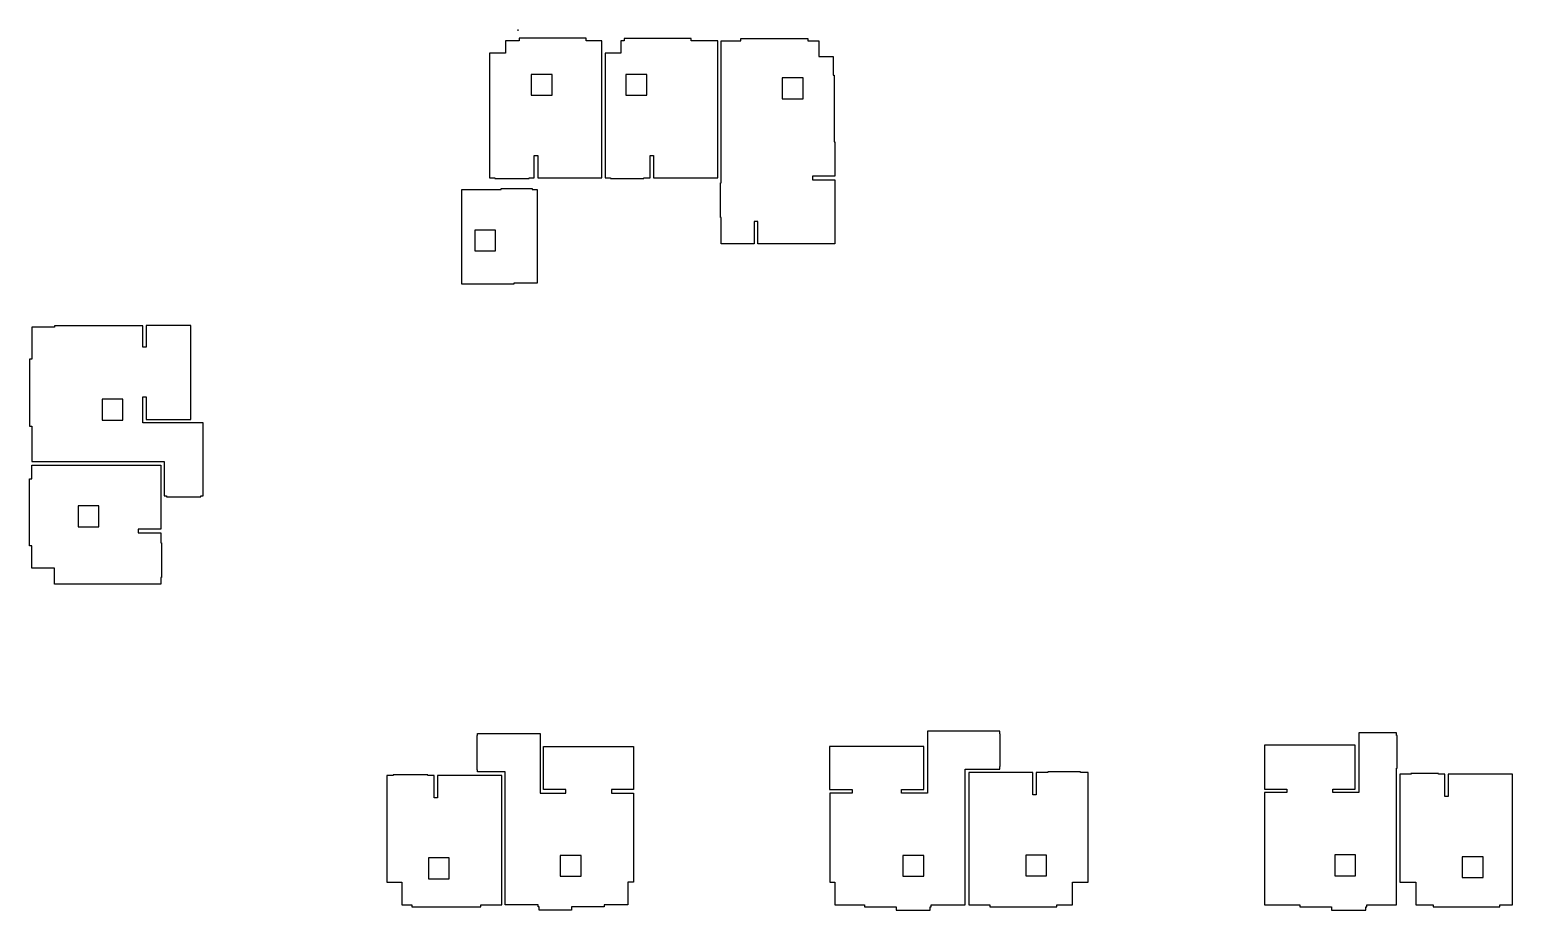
# Model space of a CAD drawing. Header units: inches. Extents: x 18320 to 61320, y 1783 to 27323.
import ezdxf

# ---------------------------------------------------------------- set-up
doc = ezdxf.new("R2010")
doc.units = ezdxf.units.IN
doc.header["$MEASUREMENT"] = 0
doc.layers.add('SP', color=1, linetype='Continuous')
doc.layers.add('Tile layout', color=2, linetype='Continuous')

msp = doc.modelspace()

# ---------------------------------------------------------------- linework, layer by layer
at = {"layer": 'SP'}
for points in [[(33469, 26023), (32866, 26023), (32866, 25420), (33469, 25420)], [(36216, 26023), (35613, 26023), (35613, 25420), (36216, 25420)], [(40750, 25923), (40147, 25923), (40147, 25320), (40750, 25320)], [(31831, 21510), (31228, 21510), (31228, 20907), (31831, 20907)], [(21023, 16604), (20420, 16604), (20420, 16001), (21023, 16001)], [(20331, 13512), (19728, 13512), (19728, 12909), (20331, 12909)], [(30490, 3303), (29887, 3303), (29887, 2700), (30490, 2700)], [(34312, 3376), (33709, 3376), (33709, 2773), (34312, 2773)], [(44249, 3376), (43646, 3376), (43646, 2773), (44249, 2773)], [(47814, 3385), (47211, 3385), (47211, 2782), (47814, 2782)], [(56774, 3391), (56171, 3391), (56171, 2788), (56774, 2788)], [(60472, 3336), (59869, 3336), (59869, 2733), (60472, 2733)]]:
    msp.add_lwpolyline(points, close=True, dxfattribs=at)
at = {"layer": 'Tile layout'}
for points in [[(32490, 27288), (32490, 27323)], [(34910, 23026), (34910, 27003), (34460, 27003), (34460, 27075), (32520, 27075), (32520, 27003), (32120, 27003), (32120, 26643), (31660, 26643), (31660, 23026), (31807, 23026), (31807, 23008), (32807, 23008), (32807, 23026), (32954, 23026), (32954, 23676), (33054, 23676), (33054, 23026), (34910, 23026)], [(38274, 23026), (38274, 27003), (37505, 27003), (37505, 27063), (35565, 27063), (35565, 27003), (35470, 27003), (35470, 26643), (35010, 26643), (35010, 23026), (35162, 23026), (35162, 23008), (36134, 23008), (36134, 23026), (36314, 23026), (36314, 23676), (36414, 23676), (36414, 23026), (38274, 23026)], [(32894, 22691), (33034, 22691), (33034, 19967), (32360, 19967), (32360, 19937), (30857, 19937), (30857, 22691), (31994, 22691), (31994, 22716), (32894, 22716), (32894, 22691)], [(18320, 17763), (18320, 16840), (18320, 16644), (18320, 15853), (18320, 15840), (18320, 15823), (18380, 15823), (18380, 14795), (22220, 14795), (22220, 13799), (22285, 13799), (22285, 13779), (23285, 13779), (23285, 13799), (23351, 13799), (23351, 15920), (21598, 15920), (21598, 16670), (21698, 16670), (21698, 16020), (22993, 16020), (22993, 18743), (21698, 18743), (21698, 18113), (21598, 18113), (21598, 18733), (21598, 18733), (19040, 18733), (19040, 18693), (18380, 18693), (18380, 17763), (18320, 17763)], [(22120, 14695), (22120, 12835), (21470, 12835), (21470, 12735), (22120, 12735), (22120, 12438), (22141, 12438), (22141, 11438), (22120, 11438), (22120, 11238), (19040, 11238), (19040, 11703), (18380, 11703), (18380, 12353), (18320, 12353), (18320, 14293), (18380, 14293), (18380, 14695), (22120, 14695)], [(34981, 1883), (34031, 1883), (34031, 1783), (33101, 1783), (33101, 1883), (33071, 1883), (33071, 1943), (32111, 1943), (32111, 5795), (31311, 5795), (31311, 5855), (31296, 5855), (31297, 6855), (31311, 6855), (31311, 6915), (33121, 6915), (33121, 5185), (33871, 5185), (33871, 5285), (33221, 5285), (33221, 6532), (35831, 6532), (35831, 5285), (35196, 5285), (35196, 5185), (35831, 5185), (35831, 5185), (35831, 2603), (35671, 2603), (35671, 1943), (34981, 1943), (34981, 1883)], [(42530, 1883), (43450, 1883), (43450, 1783), (44440, 1783), (44440, 1883), (44470, 1883), (44470, 1943), (45455, 1943), (45455, 5879), (46453, 5879), (46453, 5957), (46471, 5957), (46471, 6901), (46453, 6901), (46453, 6979), (44355, 6979), (44355, 5185), (43605, 5185), (43605, 5285), (44255, 5285), (44255, 6532), (41515, 6532), (41515, 5284), (42177, 5284), (42177, 5185), (41527, 5185), (41527, 5185), (41527, 2603), (41670, 2602), (41670, 1943), (42530, 1943), (42530, 1883)], [(42530, 1883), (43450, 1883), (43450, 1783), (44440, 1783), (44440, 1883), (44470, 1883), (44470, 1943), (45455, 1943), (45455, 5879), (46453, 5879), (46453, 5957), (46471, 5957), (46471, 6901), (46453, 6901), (46453, 6979), (44355, 6979), (44355, 5185), (43605, 5185), (43605, 5285), (44255, 5285), (44255, 6532), (41515, 6532), (41515, 5284), (42177, 5284), (42177, 5185), (41527, 5185), (41527, 5185), (41527, 2603), (41670, 2602), (41670, 1943), (42530, 1943), (42530, 1883)], [(55160, 1883), (56080, 1883), (56080, 1783), (57070, 1783), (57070, 1883), (57100, 1883), (57100, 1943), (57960, 1943), (57960, 5908), (57980, 5908), (57980, 6852), (57960, 6852), (57960, 6930), (56865, 6930), (56865, 5200), (56115, 5200), (56115, 5300), (56765, 5300), (56765, 6573), (55039, 6573), (54130, 6573), (54130, 5300), (54780, 5299), (54780, 5200), (54130, 5200), (54130, 5200), (54130, 2618), (54130, 1943), (55160, 1943), (55160, 1883)], [(32011, 5695), (30151, 5695), (30151, 5045), (30051, 5045), (30051, 5695), (29866, 5695), (29866, 5715), (28866, 5715), (28866, 5695), (28681, 5695), (28681, 2603), (29111, 2603), (29111, 1943), (29401, 1943), (29401, 1883), (31401, 1883), (31401, 1943), (32011, 1943), (32011, 5695)], [(45555, 5779), (45555, 1943), (46170, 1943), (46170, 1883), (48110, 1883), (48110, 1943), (48560, 1943), (48560, 2603), (49020, 2603), (49020, 5779), (48820, 5779), (48792, 5779), (48792, 5797), (47848, 5797), (47848, 5779), (47515, 5779), (47515, 5129), (47415, 5129), (47415, 5779), (45555, 5779)], [(48792, 5779), (48792, 5797), (47848, 5797), (47848, 5779)], [(61320, 5730), (59460, 5730), (59460, 5080), (59360, 5080), (59360, 5730), (59182, 5730), (59182, 5748), (58710, 5748), (58380, 5748), (58381, 5730), (58238, 5730), (58060, 5730), (58060, 2603), (58520, 2603), (58520, 1943), (59020, 1943), (59020, 1911), (59020, 1883), (60960, 1883), (60960, 1943), (61320, 1943), (61320, 5730)]]:
    msp.add_lwpolyline(points, dxfattribs=at)
msp.add_lwpolyline([(41655, 24066), (41670, 24066), (41670, 23071), (41020, 23071), (41020, 22971), (41670, 22971), (41670, 21111), (40641, 21111), (39434, 21111), (39434, 21761), (39334, 21761), (39334, 21111), (38374, 21111), (38374, 21876), (38354, 21876), (38354, 22876), (38374, 22876), (38374, 27003), (38945, 27003), (38945, 27063), (40885, 27063), (40885, 27003), (41210, 27003), (41210, 26543), (41620, 26543), (41620, 26006), (41655, 26006)], close=True, dxfattribs=at)

doc.saveas('drawing.dxf')
